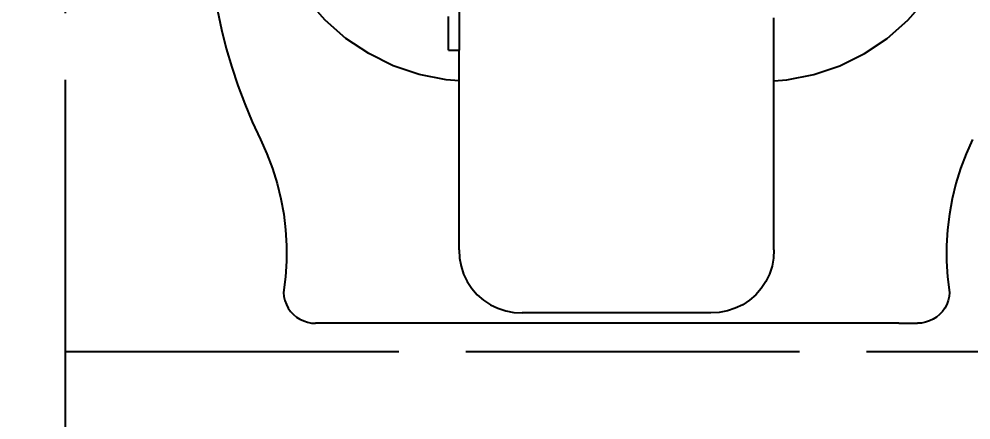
# Model space of a CAD drawing. Header units: millimetres. Extents: x 44692 to 101945, y -26273 to 14445.
# Drawn here: x 67382 to 68107, y -20958 to -20654 of the extents above; entities that cross this region are included whole.
import ezdxf

# ---------------------------------------------------------------- set-up
doc = ezdxf.new("R2010")
doc.units = ezdxf.units.MM
doc.header["$LTSCALE"] = 100
doc.linetypes.add('DASHEDX2', pattern=[3.048, 2.54, -0.508])
for name, color, linetype in [('Area proceso', 90, 'DASHEDX2'), ('Cotas secundarias', 41, 'Continuous'), ('Maquinas', 200, 'Continuous')]:
    doc.layers.add(name, color=color, linetype=linetype)
doc.styles.add('OpenSansCondensed-Light', font='OpenSansCondensed-Light.ttf')
doc.dimstyles.new('Cotas Mateo', dxfattribs={"dimtxt": 120, "dimasz": 70, "dimexe": 0.375, "dimexo": 0.125, "dimgap": 0.1, "dimtad": 1, "dimdec": 0, "dimzin": 12, "dimdsep": 46, "dimtxsty": 'OpenSansCondensed-Light', "dimblk": 'OBLIQUE', "dimcen": 2.5, "dimazin": 3, "dimtfac": 0.5, "dimtdec": 0, "dimtmove": 2, "dimatfit": 3, "dimarcsym": 0})

# ---------------------------------------------------------------- blocks, each defined once
blk = doc.blocks.new('_OBLIQUE')
at = {"color": 0, "linetype": 'ByBlock'}
blk.add_line((-0.5, -0.5), (0.5, 0.5), dxfattribs=at)
blk = doc.blocks.new('*D91')
at = {"layer": 'Cotas secundarias', "color": 0, "lineweight": -2, "transparency": 16777216}
for p, q in [((67417.43, -20906.45), (67417.43, -21167.32)), ((68240.43, -20906.45), (68240.43, -21167.32)), ((67417.43, -21166.95), (67665.48, -21166.95)), ((68240.43, -21166.95), (67974.25, -21166.95))]:
    blk.add_line(p, q, dxfattribs=at)
at = {"layer": 'Defpoints', "color": 0, "transparency": 16777216}
for p in [(67417.43, -20906.33), (68240.43, -20906.33), (68240.43, -21166.95)]:
    blk.add_point(p, dxfattribs=at)
at = {"layer": 'Cotas secundarias', "color": 0, "lineweight": -2, "transparency": 16777216, "xscale": 70, "yscale": 70, "zscale": 70, "rotation": 180}
blk.add_blockref('_OBLIQUE', (67417.43, -21166.95), dxfattribs=at)
at = {"layer": 'Cotas secundarias', "color": 0, "lineweight": -2, "transparency": 16777216, "xscale": 70, "yscale": 70, "zscale": 70}
blk.add_blockref('_OBLIQUE', (68240.43, -21166.95), dxfattribs=at)
at = {"layer": 'Cotas secundarias', "color": 0, "transparency": 16777216, "insert": (67819.86, -21166.95), "char_height": 120, "attachment_point": 5, "style": 'OpenSansCondensed-Light'}
blk.add_mtext('823', dxfattribs=at)

msp = doc.modelspace()

# ---------------------------------------------------------------- linework, layer by layer
at = {"layer": 'Area proceso'}
for p, q in [((67417.432, -20090.329), (67417.432, -20906.329)), ((67417.432, -20906.329), (68240.432, -20906.329))]:
    msp.add_line(p, q, dxfattribs=at)
at = {"layer": 'Area proceso', "color": 3}
msp.add_line((67417.432, -20906.329), (67417.432, -21706.329), dxfattribs=at)
at = {"layer": 'Maquinas'}
for p, q in [((67717.209, -20390.008), (67717.209, -20677.391)), ((67615.345, -20654.577), (67601.576, -20638.876)), ((68058.559, -20654.577), (68072.328, -20638.876)), ((67533.401, -20647.191), (67536.46, -20661.674)), ((67709.226, -20677.391), (67709.226, -20651.606)), ((67631.047, -20668.347), (67615.345, -20654.577)), ((67956.695, -20700.617), (67956.695, -20652.72)), ((68042.857, -20668.347), (68058.559, -20654.577)), ((67536.46, -20661.674), (67540.065, -20676.032)), ((67648.412, -20679.95), (67631.047, -20668.347)), ((68025.492, -20679.95), (68042.857, -20668.347)), ((67540.065, -20676.032), (67544.211, -20690.242)), ((67667.142, -20689.187), (67648.412, -20679.95)), ((67709.226, -20677.391), (67717.209, -20677.391)), ((67717.209, -20700.617), (67717.209, -20677.391)), ((68006.762, -20689.187), (68025.492, -20679.95)), ((67544.211, -20690.242), (67548.892, -20704.285)), ((67686.918, -20695.9), (67667.142, -20689.187)), ((67707.401, -20699.974), (67686.918, -20695.9)), ((67966.503, -20699.974), (67986.986, -20695.9)), ((67986.986, -20695.9), (68006.762, -20689.187)), ((67717.209, -20700.617), (67707.401, -20699.974)), ((67717.209, -20829.066), (67717.209, -20700.617)), ((67956.695, -20700.617), (67966.503, -20699.974)), ((67956.695, -20829.066), (67956.695, -20700.617)), ((67548.892, -20704.285), (67554.1, -20718.141)), ((67554.1, -20718.141), (67559.829, -20731.79)), ((67559.829, -20731.79), (67566.071, -20745.213)), ((67566.071, -20745.213), (67570.985, -20756.109)), ((68107.833, -20745.213), (68102.919, -20756.109)), ((67570.985, -20756.109), (67575.226, -20767.285)), ((68102.919, -20756.109), (68098.678, -20767.285)), ((67575.226, -20767.285), (67578.779, -20778.698)), ((68098.678, -20767.285), (68095.125, -20778.698)), ((67578.779, -20778.698), (67581.629, -20790.306)), ((68095.125, -20778.698), (68092.275, -20790.306)), ((67581.629, -20790.306), (67583.766, -20802.066)), ((68092.275, -20790.306), (68090.138, -20802.066)), ((67583.766, -20802.066), (67585.183, -20813.935)), ((68090.138, -20802.066), (68088.721, -20813.935)), ((67585.183, -20813.935), (67585.874, -20825.868)), ((68088.721, -20813.935), (68088.03, -20825.868)), ((67585.874, -20825.868), (67585.836, -20837.821)), ((68088.03, -20825.868), (68088.068, -20837.821)), ((67717.209, -20829.066), (67717.51, -20835.357)), ((67956.695, -20829.066), (67956.394, -20835.357)), ((67585.836, -20837.821), (67585.07, -20849.75)), ((67717.51, -20835.357), (67718.649, -20841.552)), ((67956.394, -20835.357), (67955.255, -20841.552)), ((68088.068, -20837.821), (68088.834, -20849.75)), ((67718.649, -20841.552), (67720.607, -20847.538)), ((67720.607, -20847.538), (67723.347, -20853.21)), ((67953.297, -20847.538), (67950.557, -20853.21)), ((67955.255, -20841.552), (67953.297, -20847.538)), ((67585.07, -20849.75), (67583.579, -20861.609)), ((67723.347, -20853.21), (67726.821, -20858.463)), ((67950.557, -20853.21), (67947.083, -20858.463)), ((68088.834, -20849.75), (68090.326, -20861.609)), ((67583.579, -20861.609), (67583.926, -20864.699)), ((67726.821, -20858.463), (67730.967, -20863.205)), ((67947.083, -20858.463), (67942.937, -20863.205)), ((68090.326, -20861.609), (68089.978, -20864.699)), ((67583.926, -20864.699), (67584.662, -20867.72)), ((67584.662, -20867.72), (67585.774, -20870.624)), ((67730.967, -20863.205), (67735.709, -20867.351)), ((67735.709, -20867.351), (67740.963, -20870.825)), ((67938.195, -20867.351), (67932.941, -20870.825)), ((67942.937, -20863.205), (67938.195, -20867.351)), ((68089.242, -20867.72), (68088.13, -20870.624)), ((68089.978, -20864.699), (68089.242, -20867.72)), ((67585.774, -20870.624), (67587.245, -20873.364)), ((67587.245, -20873.364), (67589.05, -20875.895)), ((67589.05, -20875.895), (67591.161, -20878.178)), ((67740.963, -20870.825), (67746.634, -20873.565)), ((67746.634, -20873.565), (67752.62, -20875.523)), ((67752.62, -20875.523), (67758.815, -20876.662)), ((67758.815, -20876.662), (67765.106, -20876.963)), ((67765.106, -20876.963), (67765.203, -20876.963)), ((67908.696, -20876.963), (67765.203, -20876.963)), ((67908.798, -20876.963), (67908.696, -20876.963)), ((67915.089, -20876.662), (67908.798, -20876.963)), ((67921.284, -20875.523), (67915.089, -20876.662)), ((67927.27, -20873.565), (67921.284, -20875.523)), ((67932.941, -20870.825), (67927.27, -20873.565)), ((68084.854, -20875.895), (68082.743, -20878.178)), ((68086.659, -20873.364), (68084.854, -20875.895)), ((68088.13, -20870.624), (68086.659, -20873.364)), ((67591.161, -20878.178), (67593.544, -20880.176)), ((67593.544, -20880.176), (67596.16, -20881.856)), ((67596.16, -20881.856), (67598.968, -20883.191)), ((67598.968, -20883.191), (67601.923, -20884.161)), ((67601.923, -20884.161), (67604.976, -20884.749)), ((68071.981, -20884.161), (68068.928, -20884.749)), ((68074.936, -20883.191), (68071.981, -20884.161)), ((68077.744, -20881.856), (68074.936, -20883.191)), ((68080.36, -20880.176), (68077.744, -20881.856)), ((68082.743, -20878.178), (68080.36, -20880.176)), ((67604.976, -20884.749), (67608.079, -20884.946)), ((67622.213, -20884.946), (67608.079, -20884.946)), ((67622.213, -20884.674), (67622.213, -20884.946)), ((68051.691, -20884.946), (67622.213, -20884.946)), ((68051.691, -20884.674), (68051.691, -20884.946)), ((68051.691, -20884.946), (68065.825, -20884.946)), ((68068.928, -20884.749), (68065.825, -20884.946))]:
    msp.add_line(p, q, dxfattribs=at)

# ---------------------------------------------------------------- dimensions: what is measured, and where the dimension line sits
at = {"layer": 'Cotas secundarias'}
dim = msp.add_linear_dim(base=(68240.432, -21166.949), p1=(67417.432, -20906.329), p2=(68240.432, -20906.329), dimstyle='Cotas Mateo', dxfattribs=at)
dim.commit()
dim.dimension.update_dxf_attribs({"geometry": '*D91', "text_midpoint": (67819.864, -21166.949), "dimtype": 160})

doc.saveas('drawing.dxf')
